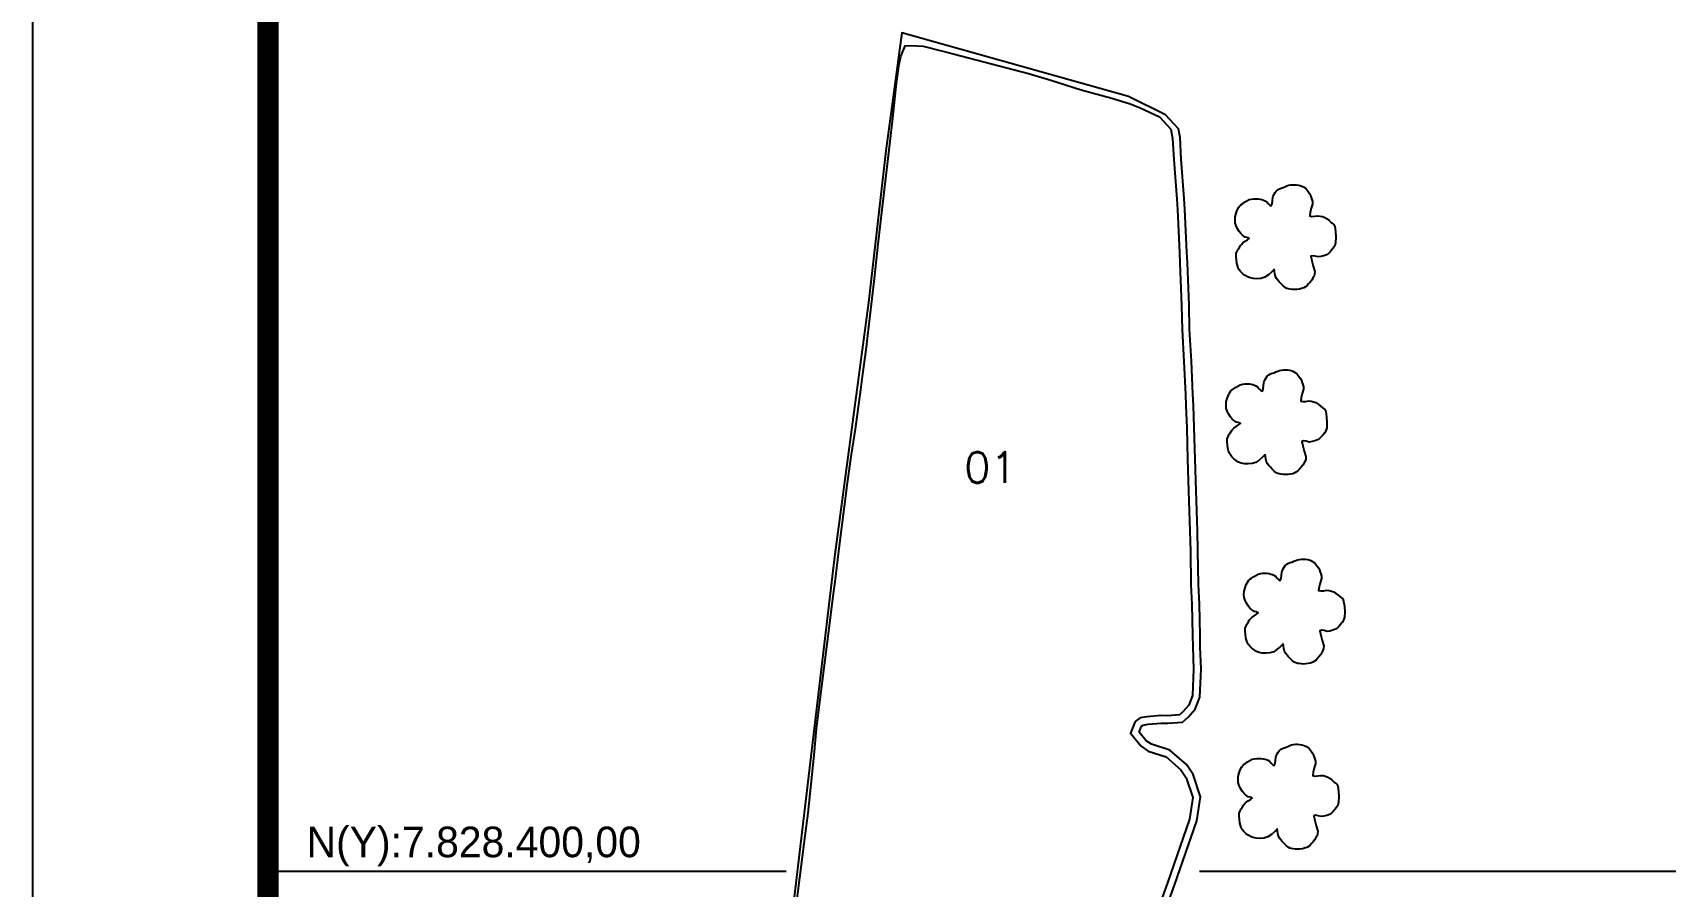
# Model space of a CAD drawing. Header units: feet. Extents: x 745245 to 748958, y 7827029 to 7829654.
# Drawn here: x 745245 to 746112, y 7828392 to 7828845 of the extents above; entities that cross this region are included whole.
import ezdxf
from ezdxf.enums import TextEntityAlignment as Align

# ---------------------------------------------------------------- set-up
doc = ezdxf.new("R2010")
doc.units = ezdxf.units.FT
doc.header["$MEASUREMENT"] = 0
doc.linetypes.add('CONTINUO', pattern=[0])
doc.linetypes.add('LIN0', pattern=[0])
for name, color, linetype in [('0114001202', 1, 'Continuous'), ('0114001202001', 5, 'Continuous'), ('MALHA', 8, 'Continuous'), ('MARGEM', 5, 'Continuous'), ('MATO', 3, 'Continuous'), ('TEXTO', 7, 'Continuous')]:
    doc.layers.add(name, color=color, linetype=linetype)
doc.styles.add('Simplex', font='simplex.shx')

msp = doc.modelspace()

# ---------------------------------------------------------------- linework, layer by layer
at = {"layer": '0114001202'}
msp.add_lwpolyline([(745847.15, 7828380.22), (745851.58, 7828392.43), (745863.44, 7828426.64), (745865.36, 7828439.43), (745861.47, 7828451.29), (745858.02, 7828456.51), (745849.08, 7828464.13), (745839.39, 7828467.35), (745836.59, 7828469.23), (745832.85, 7828473.84), (745834.05, 7828476.87), (745834.91, 7828477.51), (745837.61, 7828477.98), (745844.55, 7828478.55), (745848.05, 7828478.49), (745855.78, 7828479.13), (745858.77, 7828481.68), (745862.61, 7828486.01), (745865.08, 7828492.43), (745865.72, 7828507.24), (745865.28, 7828519.15), (745865.15, 7828525.11), (745864.85, 7828541.72), (745864.32, 7828552.3), (745864.01, 7828569.98), (745863.76, 7828580.69), (745863.47, 7828591.35), (745862.88, 7828607.57), (745862.51, 7828618.77), (745862.1, 7828635.61), (745861.61, 7828647.27), (745861.37, 7828653.35), (745860.54, 7828670.79), (745859.63, 7828687.75), (745859.35, 7828700.51), (745858.46, 7828723.06), (745858.18, 7828728.7), (745857.14, 7828751.42), (745856.79, 7828757.13), (745855.22, 7828778.12), (745854.59, 7828789.6), (745853.66, 7828794.24), (745846.8, 7828801.72), (745827.14, 7828811.46), (745706.72, 7828845.13), (745698.28, 7828782.47), (745688.98, 7828701.94), (745671.04, 7828566.81), (745646.7, 7828362.13)], dxfattribs=at)
at = {"layer": '0114001202001'}
msp.add_lwpolyline([(745650.43, 7828379.73), (745652.64, 7828396.35), (745655.34, 7828418.74), (745657.06, 7828430.67), (745660.15, 7828461.54), (745661.48, 7828475.52), (745662.26, 7828482.57), (745664.08, 7828496.78), (745668.47, 7828531.7), (745670.36, 7828545.93), (745671.33, 7828553.57), (745673.32, 7828569.91), (745677.99, 7828606.26), (745680.1, 7828621.27), (745682.21, 7828634.61), (745684.95, 7828655.57), (745685.87, 7828662.74), (745687.86, 7828676.87), (745690.34, 7828698.16), (745692.13, 7828713.07), (745694.44, 7828734.49), (745696.11, 7828749.7), (745700.4, 7828786.06), (745701.96, 7828799.91), (745703.99, 7828818.48), (745705.38, 7828828.63), (745706.29, 7828832.58), (745708.53, 7828838.23), (745711.34, 7828838.44), (745718.16, 7828838.11), (745728.58, 7828835.54), (745734.79, 7828833.87), (745754.31, 7828828.75), (745774.08, 7828823.68), (745785.98, 7828820.02), (745802.1, 7828814.96), (745818.35, 7828810.57), (745827.96, 7828807.5), (745833.01, 7828805.5), (745843.59, 7828800.58), (745849.61, 7828794.09), (745850.61, 7828789.09), (745851.23, 7828777.86), (745852.8, 7828756.86), (745853.15, 7828751.2), (745854.19, 7828728.5), (745854.47, 7828722.88), (745855.36, 7828700.39), (745855.63, 7828687.6), (745856.55, 7828670.59), (745857.37, 7828653.18), (745857.61, 7828647.1), (745858.1, 7828635.48), (745858.51, 7828618.66), (745858.89, 7828607.43), (745859.47, 7828591.22), (745859.76, 7828580.59), (745860.02, 7828569.89), (745860.33, 7828552.17), (745860.86, 7828541.58), (745861.15, 7828525.03), (745861.28, 7828519.03), (745861.71, 7828507.26), (745861.11, 7828493.25), (745859.14, 7828488.12), (745855.96, 7828484.54), (745854.17, 7828483.01), (745847.92, 7828482.49), (745844.42, 7828482.55), (745837.11, 7828481.95), (745833.28, 7828481.29), (745830.75, 7828479.39), (745828.27, 7828473.14), (745833.86, 7828466.24), (745837.62, 7828463.72), (745847.08, 7828460.58), (745855, 7828453.84), (745857.83, 7828449.54), (745861.26, 7828439.08), (745859.54, 7828427.6), (745847.81, 7828393.76), (745843.39, 7828381.58)], dxfattribs=at)
at = {"layer": 'MALHA', "color": 8, "elevation": 718.05}
for points in [[(745370.12, 7828400), (745645.27, 7828400)], [(745864.79, 7828400), (746380.98, 7828400)]]:
    msp.add_lwpolyline(points, dxfattribs=at)
at = {"layer": 'MARGEM', "color": 174, "linetype": 'LIN0', "elevation": 718.05, "flags": 128}
msp.add_lwpolyline([(748957.62, 7829654.37), (745245.12, 7829654.37), (745245.12, 7827029.37), (748957.62, 7827029.37)], close=True, dxfattribs=at)
at = {"layer": 'MARGEM', "color": 174, "linetype": 'LIN0', "const_width": 11.36, "elevation": 718.05, "flags": 128}
msp.add_lwpolyline([(748832.62, 7829529.37), (745370.12, 7829529.37), (745370.12, 7827154.37), (748832.62, 7827154.37)], close=True, dxfattribs=at)
at = {"layer": 'MATO', "color": 94, "linetype": 'CONTINUO'}
for points in [[(745904.37, 7828719.39, 0), (745903.07, 7828718.13, 0), (745901.44, 7828716.69, 0), (745899.57, 7828715.35, 0), (745897.52, 7828714.79, 0), (745895.45, 7828714.57, 0), (745893.46, 7828714.64, 0), (745891.83, 7828714.99, 0), (745890.39, 7828715.57, 0), (745889.1, 7828716.34, 0), (745887.9, 7828717.24, 0), (745886.87, 7828718.27, 0), (745886.01, 7828719.37, 0), (745885.43, 7828720.42, 0), (745885.01, 7828721.57, 0), (745884.74, 7828722.85, 0), (745884.46, 7828724.55, 0), (745884.34, 7828726.31, 0), (745884.39, 7828727.99, 0), (745884.82, 7828729.23, 0), (745885.4, 7828730.29, 0), (745886.06, 7828731.23, 0), (745886.55, 7828732.08, 0), (745887.11, 7828732.87, 0), (745887.81, 7828733.63, 0), (745889.16, 7828734.51, 0), (745890.43, 7828735.32, 0), (745891.33, 7828736.01, 0), (745890.94, 7828736.3, 0), (745890.12, 7828736.5, 0), (745889.09, 7828736.73, 0), (745888.37, 7828737.15, 0), (745887.64, 7828737.75, 0), (745886.89, 7828738.55, 0), (745885.94, 7828739.73, 0), (745885.04, 7828741.12, 0), (745884.29, 7828742.64, 0), (745883.89, 7828744.21, 0), (745883.73, 7828745.84, 0), (745883.82, 7828747.51, 0), (745884.3, 7828749.35, 0), (745884.95, 7828751.08, 0), (745885.69, 7828752.58, 0), (745886.26, 7828753.37, 0), (745886.9, 7828753.93, 0), (745887.66, 7828754.4, 0), (745888.75, 7828755.19, 0), (745889.96, 7828755.95, 0), (745891.25, 7828756.6, 0), (745892.53, 7828756.91, 0), (745893.8, 7828757.07, 0), (745895.02, 7828757.1, 0), (745896.1, 7828757.05, 0), (745897.1, 7828756.9, 0), (745898.03, 7828756.67, 0), (745898.85, 7828756.41, 0), (745899.64, 7828756.05, 0), (745900.41, 7828755.57, 0), (745901.36, 7828754.53, 0), (745902.26, 7828753.66, 0), (745903.02, 7828753.24, 0), (745903.4, 7828754.44, 0), (745903.64, 7828756.04, 0), (745903.81, 7828757.69, 0), (745903.97, 7828758.42, 0), (745904.18, 7828758.97, 0), (745904.47, 7828759.47, 0), (745905, 7828760.32, 0), (745905.65, 7828761.17, 0), (745906.42, 7828761.94, 0), (745907.33, 7828762.37, 0), (745908.32, 7828762.71, 0), (745909.33, 7828763, 0), (745910.26, 7828763.46, 0), (745911.2, 7828763.89, 0), (745912.16, 7828764.26, 0), (745913.21, 7828764.45, 0), (745914.28, 7828764.55, 0), (745915.35, 7828764.55, 0), (745916.39, 7828764.5, 0), (745917.4, 7828764.36, 0), (745918.36, 7828764.12, 0), (745919.24, 7828763.78, 0), (745920.06, 7828763.34, 0), (745920.81, 7828762.83, 0), (745921.47, 7828762.27, 0), (745922.07, 7828761.63, 0), (745922.63, 7828760.86, 0), (745923.22, 7828759.91, 0), (745923.76, 7828758.85, 0), (745924.22, 7828757.72, 0), (745924.59, 7828756.71, 0), (745924.81, 7828755.57, 0), (745924.84, 7828754.22, 0), (745924.2, 7828752, 0), (745923.62, 7828749.81, 0), (745923.4, 7828747.99, 0), (745924.53, 7828747.67, 0), (745926.07, 7828747.78, 0), (745927.76, 7828748.06, 0), (745929.03, 7828747.91, 0), (745930.22, 7828747.64, 0), (745931.38, 7828747.19, 0), (745932.6, 7828746.37, 0), (745933.75, 7828745.45, 0), (745934.78, 7828744.49, 0), (745935.57, 7828744.05, 0), (745936.2, 7828743.42, 0), (745936.67, 7828742.33, 0), (745937.06, 7828739.63, 0), (745937.24, 7828736.63, 0), (745937.18, 7828733.75, 0), (745936.68, 7828732.11, 0), (745935.95, 7828730.87, 0), (745935.08, 7828729.91, 0), (745934.27, 7828728.91, 0), (745933.35, 7828728.05, 0), (745932.28, 7828727.35, 0), (745930.89, 7828726.79, 0), (745929.4, 7828726.4, 0), (745927.88, 7828726.17, 0), (745926.27, 7828726.6, 0), (745924.92, 7828726.84, 0), (745924.02, 7828726.51, 0), (745924.49, 7828724.13, 0), (745925.29, 7828721.3, 0), (745926.09, 7828718.49, 0), (745926.02, 7828717.06, 0), (745925.69, 7828715.98, 0), (745925.14, 7828715.08, 0), (745924.46, 7828713.92, 0), (745923.68, 7828712.82, 0), (745922.82, 7828711.82, 0), (745922.04, 7828711.01, 0), (745921.2, 7828710.33, 0), (745920.27, 7828709.79, 0), (745919.13, 7828709.36, 0), (745917.91, 7828709.07, 0), (745916.65, 7828708.89, 0), (745915.4, 7828708.87, 0), (745914.19, 7828708.95, 0), (745913.05, 7828709.11, 0), (745912.12, 7828709.22, 0), (745911.24, 7828709.46, 0), (745910.36, 7828709.88, 0), (745909.3, 7828710.76, 0), (745908.26, 7828711.81, 0), (745907.27, 7828712.91, 0), (745906.43, 7828713.77, 0), (745905.73, 7828714.66, 0), (745905.17, 7828715.65, 0), (745904.88, 7828717.15, 0), (745904.69, 7828718.6, 0), (745904.52, 7828719.8, 0)], [(745899.61, 7828621.05, 0), (745898.31, 7828619.79, 0), (745896.67, 7828618.35, 0), (745894.8, 7828617.02, 0), (745892.76, 7828616.46, 0), (745890.69, 7828616.23, 0), (745888.69, 7828616.31, 0), (745887.07, 7828616.66, 0), (745885.63, 7828617.24, 0), (745884.34, 7828618, 0), (745883.14, 7828618.91, 0), (745882.1, 7828619.93, 0), (745881.25, 7828621.04, 0), (745880.67, 7828622.09, 0), (745880.25, 7828623.23, 0), (745879.97, 7828624.52, 0), (745879.7, 7828626.22, 0), (745879.57, 7828627.97, 0), (745879.63, 7828629.65, 0), (745880.05, 7828630.89, 0), (745880.63, 7828631.96, 0), (745881.29, 7828632.89, 0), (745881.79, 7828633.75, 0), (745882.35, 7828634.53, 0), (745883.05, 7828635.29, 0), (745884.4, 7828636.17, 0), (745885.66, 7828636.99, 0), (745886.57, 7828637.68, 0), (745886.18, 7828637.96, 0), (745885.36, 7828638.17, 0), (745884.33, 7828638.39, 0), (745883.61, 7828638.82, 0), (745882.88, 7828639.41, 0), (745882.12, 7828640.21, 0), (745881.18, 7828641.4, 0), (745880.28, 7828642.78, 0), (745879.53, 7828644.31, 0), (745879.12, 7828645.87, 0), (745878.96, 7828647.5, 0), (745879.06, 7828649.18, 0), (745879.53, 7828651.02, 0), (745880.19, 7828652.75, 0), (745880.93, 7828654.25, 0), (745881.5, 7828655.04, 0), (745882.14, 7828655.6, 0), (745882.9, 7828656.07, 0), (745883.99, 7828656.86, 0), (745885.2, 7828657.62, 0), (745886.49, 7828658.26, 0), (745887.77, 7828658.58, 0), (745889.04, 7828658.74, 0), (745890.26, 7828658.77, 0), (745891.34, 7828658.71, 0), (745892.34, 7828658.57, 0), (745893.27, 7828658.34, 0), (745894.09, 7828658.07, 0), (745894.87, 7828657.71, 0), (745895.65, 7828657.23, 0), (745896.6, 7828656.2, 0), (745897.49, 7828655.32, 0), (745898.26, 7828654.9, 0), (745898.64, 7828656.1, 0), (745898.88, 7828657.7, 0), (745899.04, 7828659.36, 0), (745899.21, 7828660.08, 0), (745899.41, 7828660.63, 0), (745899.71, 7828661.14, 0), (745900.23, 7828661.99, 0), (745900.89, 7828662.83, 0), (745901.66, 7828663.6, 0), (745902.57, 7828664.04, 0), (745903.55, 7828664.37, 0), (745904.56, 7828664.67, 0), (745905.5, 7828665.12, 0), (745906.43, 7828665.56, 0), (745907.4, 7828665.93, 0), (745908.45, 7828666.12, 0), (745909.52, 7828666.21, 0), (745910.58, 7828666.22, 0), (745911.63, 7828666.16, 0), (745912.64, 7828666.02, 0), (745913.6, 7828665.79, 0), (745914.48, 7828665.44, 0), (745915.3, 7828665.01, 0), (745916.05, 7828664.49, 0), (745916.7, 7828663.94, 0), (745917.31, 7828663.29, 0), (745917.87, 7828662.53, 0), (745918.46, 7828661.57, 0), (745919, 7828660.51, 0), (745919.46, 7828659.39, 0), (745919.83, 7828658.38, 0), (745920.05, 7828657.24, 0), (745920.08, 7828655.89, 0), (745919.44, 7828653.67, 0), (745918.86, 7828651.48, 0), (745918.63, 7828649.65, 0), (745919.77, 7828649.33, 0), (745921.31, 7828649.45, 0), (745923, 7828649.72, 0), (745924.26, 7828649.58, 0), (745925.46, 7828649.3, 0), (745926.62, 7828648.85, 0), (745927.84, 7828648.04, 0), (745928.99, 7828647.11, 0), (745930.02, 7828646.15, 0), (745930.81, 7828645.72, 0), (745931.44, 7828645.09, 0), (745931.91, 7828644, 0), (745932.29, 7828641.3, 0), (745932.48, 7828638.3, 0), (745932.42, 7828635.41, 0), (745931.92, 7828633.78, 0), (745931.19, 7828632.54, 0), (745930.32, 7828631.57, 0), (745929.51, 7828630.57, 0), (745928.59, 7828629.72, 0), (745927.52, 7828629.01, 0), (745926.13, 7828628.46, 0), (745924.63, 7828628.07, 0), (745923.12, 7828627.84, 0), (745921.51, 7828628.27, 0), (745920.16, 7828628.5, 0), (745919.26, 7828628.18, 0), (745919.73, 7828625.79, 0), (745920.53, 7828622.96, 0), (745921.32, 7828620.16, 0), (745921.26, 7828618.73, 0), (745920.93, 7828617.65, 0), (745920.38, 7828616.74, 0), (745919.7, 7828615.59, 0), (745918.92, 7828614.49, 0), (745918.06, 7828613.48, 0), (745917.28, 7828612.67, 0), (745916.44, 7828612, 0), (745915.51, 7828611.45, 0), (745914.37, 7828611.03, 0), (745913.14, 7828610.73, 0), (745911.88, 7828610.56, 0), (745910.64, 7828610.54, 0), (745909.43, 7828610.62, 0), (745908.29, 7828610.78, 0), (745907.36, 7828610.89, 0), (745906.47, 7828611.12, 0), (745905.59, 7828611.54, 0), (745904.54, 7828612.43, 0), (745903.49, 7828613.47, 0), (745902.51, 7828614.58, 0), (745901.67, 7828615.44, 0), (745900.97, 7828616.33, 0), (745900.4, 7828617.31, 0), (745900.12, 7828618.82, 0), (745899.92, 7828620.27, 0), (745899.76, 7828621.46, 0)], [(745909.14, 7828520.47, 0), (745907.83, 7828519.21, 0), (745906.2, 7828517.77, 0), (745904.33, 7828516.44, 0), (745902.29, 7828515.88, 0), (745900.21, 7828515.65, 0), (745898.22, 7828515.73, 0), (745896.6, 7828516.08, 0), (745895.15, 7828516.66, 0), (745893.86, 7828517.42, 0), (745892.67, 7828518.33, 0), (745891.63, 7828519.35, 0), (745890.78, 7828520.46, 0), (745890.19, 7828521.51, 0), (745889.78, 7828522.65, 0), (745889.5, 7828523.94, 0), (745889.23, 7828525.64, 0), (745889.1, 7828527.39, 0), (745889.15, 7828529.07, 0), (745889.58, 7828530.31, 0), (745890.16, 7828531.38, 0), (745890.82, 7828532.31, 0), (745891.31, 7828533.17, 0), (745891.88, 7828533.96, 0), (745892.58, 7828534.71, 0), (745893.93, 7828535.59, 0), (745895.19, 7828536.41, 0), (745896.09, 7828537.1, 0), (745895.7, 7828537.38, 0), (745894.88, 7828537.59, 0), (745893.86, 7828537.81, 0), (745893.14, 7828538.24, 0), (745892.41, 7828538.83, 0), (745891.65, 7828539.63, 0), (745890.7, 7828540.82, 0), (745889.81, 7828542.2, 0), (745889.05, 7828543.73, 0), (745888.65, 7828545.29, 0), (745888.49, 7828546.92, 0), (745888.58, 7828548.6, 0), (745889.06, 7828550.44, 0), (745889.71, 7828552.17, 0), (745890.46, 7828553.67, 0), (745891.03, 7828554.46, 0), (745891.67, 7828555.02, 0), (745892.43, 7828555.49, 0), (745893.51, 7828556.28, 0), (745894.73, 7828557.04, 0), (745896.01, 7828557.68, 0), (745897.3, 7828558, 0), (745898.56, 7828558.16, 0), (745899.78, 7828558.19, 0), (745900.87, 7828558.13, 0), (745901.87, 7828557.99, 0), (745902.8, 7828557.76, 0), (745903.62, 7828557.49, 0), (745904.4, 7828557.13, 0), (745905.18, 7828556.65, 0), (745906.12, 7828555.62, 0), (745907.02, 7828554.74, 0), (745907.79, 7828554.32, 0), (745908.17, 7828555.52, 0), (745908.41, 7828557.12, 0), (745908.57, 7828558.78, 0), (745908.74, 7828559.5, 0), (745908.94, 7828560.05, 0), (745909.24, 7828560.56, 0), (745909.76, 7828561.41, 0), (745910.41, 7828562.25, 0), (745911.19, 7828563.02, 0), (745912.1, 7828563.46, 0), (745913.08, 7828563.79, 0), (745914.09, 7828564.09, 0), (745915.02, 7828564.54, 0), (745915.96, 7828564.98, 0), (745916.92, 7828565.35, 0), (745917.97, 7828565.54, 0), (745919.04, 7828565.63, 0), (745920.11, 7828565.64, 0), (745921.15, 7828565.58, 0), (745922.16, 7828565.44, 0), (745923.12, 7828565.21, 0), (745924.01, 7828564.86, 0), (745924.82, 7828564.43, 0), (745925.57, 7828563.92, 0), (745926.23, 7828563.36, 0), (745926.83, 7828562.71, 0), (745927.39, 7828561.95, 0), (745927.99, 7828560.99, 0), (745928.53, 7828559.93, 0), (745928.99, 7828558.81, 0), (745929.36, 7828557.8, 0), (745929.58, 7828556.66, 0), (745929.61, 7828555.31, 0), (745928.97, 7828553.09, 0), (745928.39, 7828550.9, 0), (745928.16, 7828549.07, 0), (745929.3, 7828548.75, 0), (745930.83, 7828548.87, 0), (745932.53, 7828549.14, 0), (745933.79, 7828549, 0), (745934.99, 7828548.72, 0), (745936.14, 7828548.27, 0), (745937.36, 7828547.46, 0), (745938.52, 7828546.53, 0), (745939.55, 7828545.57, 0), (745940.34, 7828545.14, 0), (745940.97, 7828544.51, 0), (745941.44, 7828543.42, 0), (745941.82, 7828540.72, 0), (745942.01, 7828537.72, 0), (745941.95, 7828534.83, 0), (745941.44, 7828533.2, 0), (745940.72, 7828531.96, 0), (745939.84, 7828530.99, 0), (745939.03, 7828529.99, 0), (745938.11, 7828529.14, 0), (745937.05, 7828528.43, 0), (745935.65, 7828527.88, 0), (745934.16, 7828527.49, 0), (745932.65, 7828527.26, 0), (745931.03, 7828527.69, 0), (745929.68, 7828527.92, 0), (745928.79, 7828527.6, 0), (745929.26, 7828525.21, 0), (745930.06, 7828522.38, 0), (745930.85, 7828519.58, 0), (745930.79, 7828518.15, 0), (745930.45, 7828517.07, 0), (745929.9, 7828516.16, 0), (745929.23, 7828515.01, 0), (745928.44, 7828513.91, 0), (745927.59, 7828512.9, 0), (745926.8, 7828512.09, 0), (745925.97, 7828511.42, 0), (745925.04, 7828510.87, 0), (745923.89, 7828510.45, 0), (745922.67, 7828510.15, 0), (745921.41, 7828509.98, 0), (745920.17, 7828509.96, 0), (745918.96, 7828510.04, 0), (745917.82, 7828510.2, 0), (745916.88, 7828510.31, 0), (745916, 7828510.54, 0), (745915.12, 7828510.96, 0), (745914.07, 7828511.85, 0), (745913.02, 7828512.89, 0), (745912.03, 7828514, 0), (745911.2, 7828514.86, 0), (745910.49, 7828515.75, 0), (745909.93, 7828516.73, 0), (745909.64, 7828518.24, 0), (745909.45, 7828519.69, 0), (745909.29, 7828520.88, 0)], [(745905.96, 7828422.14, 0), (745904.66, 7828420.88, 0), (745903.03, 7828419.44, 0), (745901.15, 7828418.1, 0), (745899.11, 7828417.54, 0), (745897.04, 7828417.32, 0), (745895.04, 7828417.4, 0), (745893.42, 7828417.75, 0), (745891.98, 7828418.32, 0), (745890.69, 7828419.09, 0), (745889.49, 7828419.99, 0), (745888.46, 7828421.02, 0), (745887.6, 7828422.12, 0), (745887.02, 7828423.17, 0), (745886.6, 7828424.32, 0), (745886.33, 7828425.6, 0), (745886.05, 7828427.3, 0), (745885.92, 7828429.06, 0), (745885.98, 7828430.74, 0), (745886.41, 7828431.98, 0), (745886.99, 7828433.04, 0), (745887.65, 7828433.98, 0), (745888.14, 7828434.83, 0), (745888.7, 7828435.62, 0), (745889.4, 7828436.38, 0), (745890.75, 7828437.26, 0), (745892.02, 7828438.07, 0), (745892.92, 7828438.76, 0), (745892.53, 7828439.05, 0), (745891.71, 7828439.25, 0), (745890.68, 7828439.48, 0), (745889.96, 7828439.9, 0), (745889.23, 7828440.5, 0), (745888.48, 7828441.3, 0), (745887.53, 7828442.49, 0), (745886.63, 7828443.87, 0), (745885.88, 7828445.39, 0), (745885.47, 7828446.96, 0), (745885.32, 7828448.59, 0), (745885.41, 7828450.26, 0), (745885.88, 7828452.1, 0), (745886.54, 7828453.84, 0), (745887.28, 7828455.34, 0), (745887.85, 7828456.12, 0), (745888.49, 7828456.69, 0), (745889.25, 7828457.15, 0), (745890.34, 7828457.95, 0), (745891.55, 7828458.7, 0), (745892.84, 7828459.35, 0), (745894.12, 7828459.67, 0), (745895.39, 7828459.82, 0), (745896.61, 7828459.85, 0), (745897.69, 7828459.8, 0), (745898.69, 7828459.65, 0), (745899.62, 7828459.42, 0), (745900.44, 7828459.16, 0), (745901.22, 7828458.8, 0), (745902, 7828458.32, 0), (745902.95, 7828457.28, 0), (745903.84, 7828456.41, 0), (745904.61, 7828455.99, 0), (745904.99, 7828457.19, 0), (745905.23, 7828458.79, 0), (745905.4, 7828460.44, 0), (745905.56, 7828461.17, 0), (745905.77, 7828461.72, 0), (745906.06, 7828462.22, 0), (745906.58, 7828463.07, 0), (745907.24, 7828463.92, 0), (745908.01, 7828464.69, 0), (745908.92, 7828465.12, 0), (745909.9, 7828465.46, 0), (745910.92, 7828465.76, 0), (745911.85, 7828466.21, 0), (745912.79, 7828466.64, 0), (745913.75, 7828467.01, 0), (745914.8, 7828467.21, 0), (745915.87, 7828467.3, 0), (745916.94, 7828467.3, 0), (745917.98, 7828467.25, 0), (745918.99, 7828467.11, 0), (745919.95, 7828466.87, 0), (745920.83, 7828466.53, 0), (745921.65, 7828466.1, 0), (745922.4, 7828465.58, 0), (745923.06, 7828465.03, 0), (745923.66, 7828464.38, 0), (745924.22, 7828463.62, 0), (745924.81, 7828462.66, 0), (745925.35, 7828461.6, 0), (745925.81, 7828460.47, 0), (745926.18, 7828459.46, 0), (745926.4, 7828458.33, 0), (745926.43, 7828456.97, 0), (745925.79, 7828454.75, 0), (745925.21, 7828452.56, 0), (745924.99, 7828450.74, 0), (745926.12, 7828450.42, 0), (745927.66, 7828450.53, 0), (745929.35, 7828450.81, 0), (745930.61, 7828450.67, 0), (745931.81, 7828450.39, 0), (745932.97, 7828449.94, 0), (745934.19, 7828449.13, 0), (745935.34, 7828448.2, 0), (745936.37, 7828447.24, 0), (745937.16, 7828446.8, 0), (745937.79, 7828446.17, 0), (745938.26, 7828445.08, 0), (745938.65, 7828442.38, 0), (745938.83, 7828439.38, 0), (745938.77, 7828436.5, 0), (745938.27, 7828434.86, 0), (745937.54, 7828433.62, 0), (745936.67, 7828432.66, 0), (745935.86, 7828431.66, 0), (745934.94, 7828430.8, 0), (745933.87, 7828430.1, 0), (745932.48, 7828429.55, 0), (745930.98, 7828429.15, 0), (745929.47, 7828428.92, 0), (745927.86, 7828429.35, 0), (745926.51, 7828429.59, 0), (745925.61, 7828429.26, 0), (745926.08, 7828426.88, 0), (745926.88, 7828424.05, 0), (745927.67, 7828421.25, 0), (745927.61, 7828419.82, 0), (745927.28, 7828418.73, 0), (745926.73, 7828417.83, 0), (745926.05, 7828416.67, 0), (745925.27, 7828415.57, 0), (745924.41, 7828414.57, 0), (745923.63, 7828413.76, 0), (745922.79, 7828413.08, 0), (745921.86, 7828412.54, 0), (745920.72, 7828412.11, 0), (745919.5, 7828411.82, 0), (745918.24, 7828411.65, 0), (745916.99, 7828411.62, 0), (745915.78, 7828411.7, 0), (745914.64, 7828411.86, 0), (745913.71, 7828411.97, 0), (745912.82, 7828412.21, 0), (745911.95, 7828412.63, 0), (745910.89, 7828413.51, 0), (745909.85, 7828414.56, 0), (745908.86, 7828415.66, 0), (745908.02, 7828416.52, 0), (745907.32, 7828417.41, 0), (745906.76, 7828418.4, 0), (745906.47, 7828419.9, 0), (745906.28, 7828421.35, 0), (745906.11, 7828422.55, 0)]]:
    msp.add_polyline3d(points, dxfattribs=at)

# ---------------------------------------------------------------- texts
at = {"layer": 'MALHA'}
msp.add_text('N(Y):7.828.400,00', height=16.25, dxfattribs=at).set_placement((745390.58, 7828402.46, 718.05), align=Align.BOTTOM_LEFT)
at = {"layer": 'TEXTO', "color": 2, "linetype": 'Continuous', "style": 'Simplex'}
msp.add_text('01', height=16.25, dxfattribs=at).set_placement((745739.91, 7828606.25))

doc.saveas('drawing.dxf')
